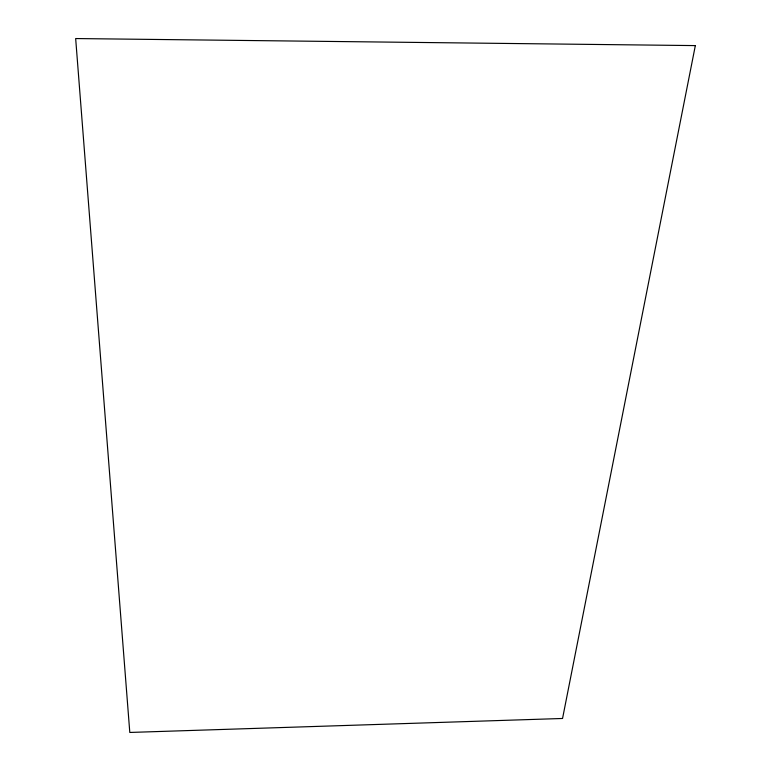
<?xml version="1.0" encoding="UTF-8"?>
<svg xmlns="http://www.w3.org/2000/svg" width="771" height="771" viewBox="0 0 771 771"><rect width="100%" height="100%" fill="white"/><g stroke="black" fill="none" stroke-linecap="round" stroke-linejoin="round"><path stroke-width="1.16" d="M695.336 45.595L562.551 718.476L129.798 732.45L75.664 38.55L695.336 45.595"/></g></svg>
